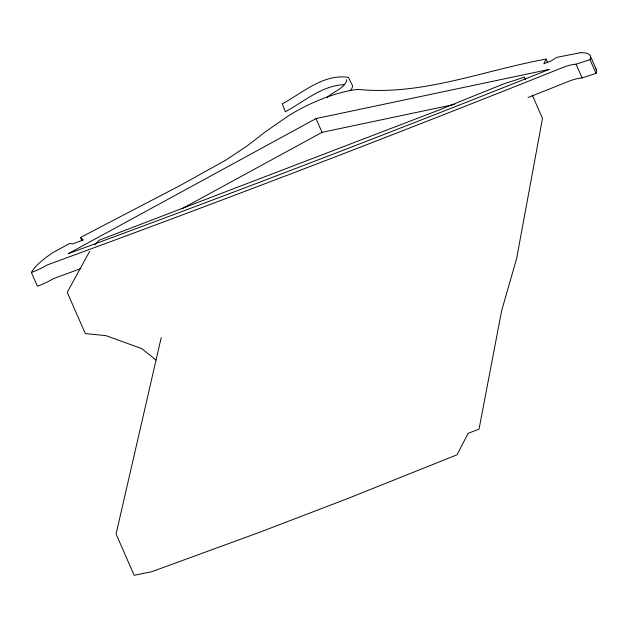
<?xml version="1.0" encoding="UTF-8"?>
<svg xmlns="http://www.w3.org/2000/svg" width="628" height="628" viewBox="0 0 628 628"><rect width="100%" height="100%" fill="white"/><g stroke="black" fill="none" stroke-linecap="round" stroke-linejoin="round"><path stroke-width="0.94" d="M161.239 337.511L116.078 534.012L134.172 575.287L151.803 571.7L260.369 531.987L347.708 498.538L457.043 454.805L468.119 433.336L479.038 429.152L501.646 310.656L516.593 258.705L542.498 118.402L532.269 95.071M82.001 240.932L80.494 237.494L180.966 185.048L226.001 160.014L247.534 145.618L265.997 131.378L286.894 116.871A56.449 14.844 -23.7 0 1 317.03 101.006L323.624 98.353A56.449 14.844 -23.7 0 1 358.525 89.435C422.675 95.801 483.953 70.273 546.085 59.087L543.848 63.758L551.015 61.01L556.714 57.368L580.555 52.713M89.647 251.341L67.227 292.31L85.322 333.586L105.865 335.619L141.771 348.611L156.05 360.079M350.149 90.777L351.751 88.666L352.504 86.837L352.387 85.337L348.383 77.338C323.279 73.798 302.979 92.575 282.317 103.863L285.363 111.713C304.549 101.524 321.677 85.369 344.67 84.686M94.82 244.81L99.224 240.179L437.677 110.567L503.256 84.05L524.404 77.126L525.581 79.819M326.858 97.654C332.989 91.719 342.919 89.27 346.632 81.051L346.53 79.701M315.994 118.582L68.217 253.688C229.432 194.539 389.8 133.058 549.28 69.378L315.994 118.582L322.031 132.335L454.507 104.397M181.79 208.802L322.031 132.335M528.03 97.544L569.321 81.083A20.245 5.322 -23.7 0 1 582.117 77.943L596.043 73.413A47.006 12.364 -23.7 0 0 595.988 69.009M80.879 268.564L53.553 278.596A29.422 7.74 -23.7 0 1 37.429 286.289L31.4 272.528A69.465 18.267 -23.7 0 1 53.145 252.48L69.637 243.483L72.691 243.923L83.257 239.872L80.494 237.494M31.4 272.528A29.422 7.74 -23.7 0 0 47.524 264.835C220.428 201.604 392.351 135.711 563.285 67.322A20.245 5.322 -23.7 0 1 576.08 64.182L590.006 59.652L596.043 73.413M590.383 56.073L596.412 69.834M576.08 64.182L582.117 77.943M546.085 59.087L547.592 62.525M580.547 52.721A47.006 12.364 -23.7 0 1 590.006 59.652"/></g></svg>
